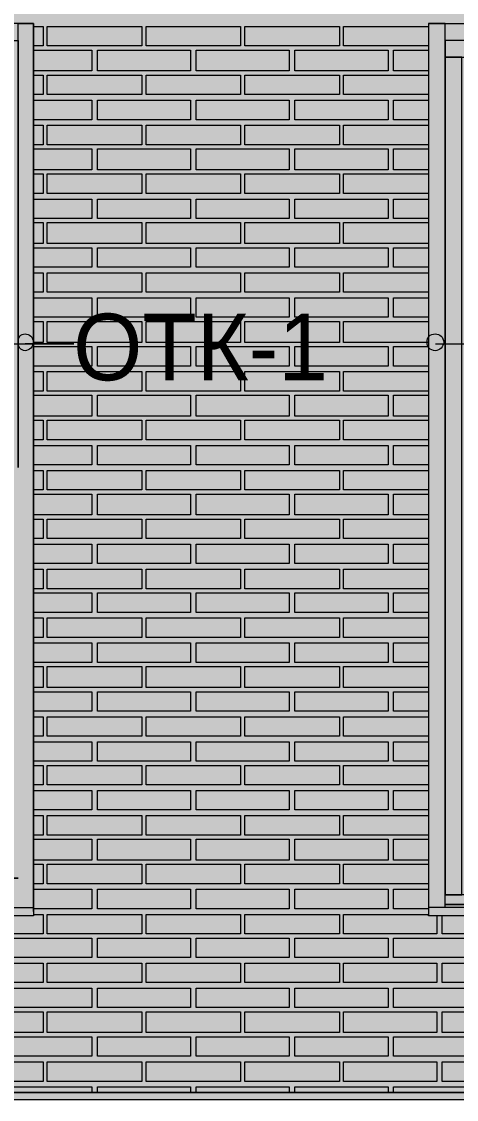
# Model space of a CAD drawing. Header units: millimetres. Extents: x -28928 to 100580, y -22867 to 36490.
# Drawn here: x 48743 to 50066, y 16322 to 19599 of the extents above; entities that cross this region are included whole.
import ezdxf

# ---------------------------------------------------------------- set-up
doc = ezdxf.new("R2010")
doc.units = ezdxf.units.MM
doc.layers.add('PDF _Геометрия', color=7, linetype='Continuous', true_color=0x8f8e8d)
doc.layers.add('PDF _Сплошная заливка', color=7, linetype='Continuous', true_color=0xffffff)
doc.layers.add('PDF _Текст', color=7, linetype='Continuous')

msp = doc.modelspace()

# ---------------------------------------------------------------- hatches: boundary and pattern name
at = {"layer": 'PDF _Сплошная заливка', "true_color": 0xdcd6cf, "transparency": 33554559}
msp.add_hatch(color=254, dxfattribs=at).paths.add_polyline_path([(19133.74774611586, 30089.12061882288), (19133.74774611586, 16343.3513880535), (52641.44005380855, 16343.3513880535), (52641.44005380855, 30089.12061882288)])

# ---------------------------------------------------------------- linework, layer by layer
at = {"layer": 'PDF _Геометрия', "color": 7, "lineweight": 9}
for points in [[(19133.74774611586, 16343.3513880535), (52641.44005380855, 16343.3513880535), (52641.44005380855, 30089.12061882288), (52641.44005380855, 16343.3513880535), (52662.5938999624, 16343.3513880535), (52662.5938999624, 30089.12061882288), (52662.5938999624, 16343.3513880535), (62173.36313073173, 16343.3513880535), (62173.36313073173, 19592.5821572843), (64271.8246691933, 19592.5821572843), (64271.8246691933, 16343.3513880535), (64868.36313073177, 16343.3513880535), (64868.36313073177, 19592.5821572843), (66268.74774611638, 19592.5821572843), (66268.74774611638, 16343.3513880535), (82239.90159227041, 16343.3513880535)], [(44057.20928457769, 16994.88984959197), (44941.44005380847, 16994.88984959197), (45901.82466919308, 16994.88984959197), (46862.20928457772, 16994.88984959197), (47822.59389996236, 16994.88984959197), (48706.82466919313, 16994.88984959197), (48732.20928457774, 16994.88984959197), (48681.4400538085, 16994.88984959197), (48681.4400538085, 18242.96677266891), (48681.4400538085, 19541.81292651507), (48732.20928457774, 19541.81292651507), (48732.20928457774, 18242.96677266891), (48732.20928457774, 19516.42831113045), (48732.20928457774, 19592.5821572843), (48778.74774611621, 19592.5821572843), (48778.74774611621, 19516.42831113045), (48778.74774611621, 18242.96677266891), (48778.74774611621, 16969.50523420736), (48778.74774611621, 16893.35138805351), (48778.74774611621, 19592.5821572843), (43985.2862076546, 19592.5821572843)], [(48478.36313073158, 19571.42831113046), (48478.36313073158, 18619.50523420737), (48901.44005380852, 18619.50523420737), (48753.3631307316, 18619.50523420737)], [(49980.28620765469, 19592.5821572843), (51778.36313073162, 19592.5821572843), (51778.36313073162, 16893.35138805351), (51778.36313073162, 16969.50523420736), (51778.36313073162, 18242.96677266891), (51778.36313073162, 19516.42831113045), (51778.36313073162, 19592.5821572843), (51727.59389996239, 19592.5821572843), (51727.59389996239, 19516.42831113045)], [(50031.05543842392, 16906.04369574582), (50031.05543842392, 16969.50523420736), (50031.05543842392, 18242.96677266891), (50031.05543842392, 16944.12061882274), (50081.82466919316, 16944.12061882274), (50081.82466919316, 18242.96677266891), (50081.82466919316, 19491.04369574584), (50031.05543842392, 19491.04369574584), (50031.05543842392, 18242.96677266891), (50031.05543842392, 19516.42831113045), (50031.05543842392, 19592.5821572843), (49980.28620765469, 19592.5821572843), (49980.28620765469, 19516.42831113045), (49980.28620765469, 18242.96677266891), (49980.28620765469, 16969.50523420736), (49980.28620765469, 16893.35138805351)], [(44031.82466919307, 18619.50523420737), (48901.44005380852, 18619.50523420737)], [(50001.44005380852, 18619.50523420737), (51892.59389996239, 18619.50523420737)], [(51778.36313073162, 16944.12061882274), (51778.36313073162, 16914.50523420735), (51778.36313073162, 16906.04369574582), (49980.28620765469, 16906.04369574582), (49980.28620765469, 16880.6590803612), (49980.28620765469, 16884.88984959197)], [(51727.59389996239, 16944.12061882274), (50031.05543842392, 16944.12061882274)], [(51727.59389996239, 16914.50523420735), (50031.05543842392, 16914.50523420735), (51727.59389996239, 16914.50523420735)], [(51727.59389996239, 16914.50523420735), (50031.05543842392, 16914.50523420735)], [(48778.74774611621, 16906.04369574582), (48778.74774611621, 16906.04369574582)], [(48778.74774611621, 16884.88984959197), (48778.74774611621, 16880.6590803612)], [(49980.28620765469, 16906.04369574582), (49980.28620765469, 16906.04369574582)], [(51778.36313073162, 16906.04369574582), (51778.36313073162, 16880.6590803612), (49980.28620765469, 16880.6590803612)]]:
    msp.add_lwpolyline(points, dxfattribs=at)
at = {"layer": 'PDF _Геометрия', "lineweight": 9}
for points in [[(48778.74774611621, 19584.12061882278), (48808.36313073158, 19584.12061882278), (48808.36313073158, 19524.889849592), (48778.74774611621, 19524.889849592)], [(49980.28620765469, 19524.889849592), (49722.20928457775, 19524.889849592), (49722.20928457775, 19584.12061882278), (49980.28620765469, 19584.12061882278)], [(48778.74774611621, 19512.19754189969), (48816.82466919313, 19512.19754189969), (48956.44005380852, 19512.19754189969), (48956.44005380852, 19448.73600343815), (48816.82466919313, 19448.73600343815), (48778.74774611621, 19448.73600343815)], [(49980.28620765469, 19448.73600343815), (49874.51697688544, 19448.73600343815), (49874.51697688544, 19512.19754189969), (49980.28620765469, 19512.19754189969)], [(48778.74774611621, 19436.04369574584), (48808.36313073158, 19436.04369574584), (48808.36313073158, 19376.81292651507), (48778.74774611621, 19376.81292651507)], [(49980.28620765469, 19376.81292651507), (49722.20928457775, 19376.81292651507), (49722.20928457775, 19436.04369574584), (49980.28620765469, 19436.04369574584)], [(48778.74774611621, 19359.889849592), (48816.82466919313, 19359.889849592), (48956.44005380852, 19359.889849592), (48956.44005380852, 19300.65908036122), (48816.82466919313, 19300.65908036122), (48778.74774611621, 19300.65908036122)], [(49980.28620765469, 19300.65908036122), (49874.51697688544, 19300.65908036122), (49874.51697688544, 19359.889849592), (49980.28620765469, 19359.889849592)], [(48778.74774611621, 19283.73600343815), (48808.36313073158, 19283.73600343815), (48808.36313073158, 19224.50523420737), (48778.74774611621, 19224.50523420737)], [(49980.28620765469, 19224.50523420737), (49722.20928457775, 19224.50523420737), (49722.20928457775, 19283.73600343815), (49980.28620765469, 19283.73600343815)], [(48778.74774611621, 19211.81292651507), (48816.82466919313, 19211.81292651507), (48956.44005380852, 19211.81292651507), (48956.44005380852, 19148.35138805353), (48816.82466919313, 19148.35138805353), (48778.74774611621, 19148.35138805353)], [(49980.28620765469, 19148.35138805353), (49874.51697688544, 19148.35138805353), (49874.51697688544, 19211.81292651507), (49980.28620765469, 19211.81292651507)], [(48778.74774611621, 19135.65908036122), (48808.36313073158, 19135.65908036122), (48808.36313073158, 19076.42831113046), (48778.74774611621, 19076.42831113046)], [(49980.28620765469, 19076.42831113046), (49722.20928457775, 19076.42831113046), (49722.20928457775, 19135.65908036122), (49980.28620765469, 19135.65908036122)], [(48778.74774611621, 19059.50523420737), (48816.82466919313, 19059.50523420737), (48956.44005380852, 19059.50523420737), (48956.44005380852, 19000.27446497661), (48816.82466919313, 19000.27446497661), (48778.74774611621, 19000.27446497661)], [(49980.28620765469, 19000.27446497661), (49874.51697688544, 19000.27446497661), (49874.51697688544, 19059.50523420737), (49980.28620765469, 19059.50523420737)], [(48778.74774611621, 18987.58215728431), (48808.36313073158, 18987.58215728431), (48808.36313073158, 18924.12061882277), (48778.74774611621, 18924.12061882277)], [(49980.28620765469, 18924.12061882277), (49722.20928457775, 18924.12061882277), (49722.20928457775, 18987.58215728431), (49980.28620765469, 18987.58215728431)], [(48778.74774611621, 18911.42831113046), (48816.82466919313, 18911.42831113046), (48956.44005380852, 18911.42831113046), (48956.44005380852, 18852.19754189968), (48816.82466919313, 18852.19754189968), (48778.74774611621, 18852.19754189968)], [(49980.28620765469, 18852.19754189968), (49874.51697688544, 18852.19754189968), (49874.51697688544, 18911.42831113046), (49980.28620765469, 18911.42831113046)], [(48778.74774611621, 18835.27446497661), (48808.36313073158, 18835.27446497661), (48808.36313073158, 18776.04369574583), (48778.74774611621, 18776.04369574583)], [(49980.28620765469, 18776.04369574583), (49722.20928457775, 18776.04369574583), (49722.20928457775, 18835.27446497661), (49980.28620765469, 18835.27446497661)], [(48778.74774611621, 18759.12061882276), (48816.82466919313, 18759.12061882276), (48956.44005380852, 18759.12061882276), (48956.44005380852, 18699.88984959199), (48816.82466919313, 18699.88984959199), (48778.74774611621, 18699.88984959199)], [(49980.28620765469, 18699.88984959199), (49874.51697688544, 18699.88984959199), (49874.51697688544, 18759.12061882276), (49980.28620765469, 18759.12061882276)], [(48778.74774611621, 18687.19754189968), (48808.36313073158, 18687.19754189968), (48808.36313073158, 18623.73600343815), (48778.74774611621, 18623.73600343815)], [(49980.28620765469, 18623.73600343815), (49722.20928457775, 18623.73600343815), (49722.20928457775, 18687.19754189968), (49980.28620765469, 18687.19754189968)], [(48778.74774611621, 18611.04369574584), (48816.82466919313, 18611.04369574584), (48956.44005380852, 18611.04369574584), (48956.44005380852, 18551.81292651506), (48816.82466919313, 18551.81292651506), (48778.74774611621, 18551.81292651506)], [(49980.28620765469, 18551.81292651506), (49874.51697688544, 18551.81292651506), (49874.51697688544, 18611.04369574584), (49980.28620765469, 18611.04369574584)], [(48778.74774611621, 18534.88984959199), (48808.36313073158, 18534.88984959199), (48808.36313073158, 18475.65908036122), (48778.74774611621, 18475.65908036122)], [(49980.28620765469, 18475.65908036122), (49722.20928457775, 18475.65908036122), (49722.20928457775, 18534.88984959199), (49980.28620765469, 18534.88984959199)], [(48778.74774611621, 18462.9667726689), (48816.82466919313, 18462.9667726689), (48956.44005380852, 18462.9667726689), (48956.44005380852, 18399.50523420736), (48816.82466919313, 18399.50523420736), (48778.74774611621, 18399.50523420736)], [(49980.28620765469, 18399.50523420736), (49874.51697688544, 18399.50523420736), (49874.51697688544, 18462.9667726689), (49980.28620765469, 18462.9667726689)], [(48778.74774611621, 18386.81292651506), (48808.36313073158, 18386.81292651506), (48808.36313073158, 18327.58215728429), (48778.74774611621, 18327.58215728429)], [(49980.28620765469, 18327.58215728429), (49722.20928457775, 18327.58215728429), (49722.20928457775, 18386.81292651506), (49980.28620765469, 18386.81292651506)], [(48778.74774611621, 18310.65908036122), (48816.82466919313, 18310.65908036122), (48956.44005380852, 18310.65908036122), (48956.44005380852, 18251.42831113044), (48816.82466919313, 18251.42831113044), (48778.74774611621, 18251.42831113044)], [(49980.28620765469, 18251.42831113044), (49874.51697688544, 18251.42831113044), (49874.51697688544, 18310.65908036122), (49980.28620765469, 18310.65908036122)], [(48778.74774611621, 18234.50523420736), (48808.36313073158, 18234.50523420736), (48808.36313073158, 18175.2744649766), (48778.74774611621, 18175.2744649766)], [(49980.28620765469, 18175.2744649766), (49722.20928457775, 18175.2744649766), (49722.20928457775, 18234.50523420736), (49980.28620765469, 18234.50523420736)], [(48778.74774611621, 18162.58215728429), (48816.82466919313, 18162.58215728429), (48956.44005380852, 18162.58215728429), (48956.44005380852, 18099.12061882276), (48816.82466919313, 18099.12061882276), (48778.74774611621, 18099.12061882276)], [(49980.28620765469, 18099.12061882276), (49874.51697688544, 18099.12061882276), (49874.51697688544, 18162.58215728429), (49980.28620765469, 18162.58215728429)], [(48778.74774611621, 18086.42831113044), (48808.36313073158, 18086.42831113044), (48808.36313073158, 18027.19754189968), (48778.74774611621, 18027.19754189968)], [(49980.28620765469, 18027.19754189968), (49722.20928457775, 18027.19754189968), (49722.20928457775, 18086.42831113044), (49980.28620765469, 18086.42831113044)], [(48778.74774611621, 18010.2744649766), (48816.82466919313, 18010.2744649766), (48956.44005380852, 18010.2744649766), (48956.44005380852, 17951.04369574583), (48816.82466919313, 17951.04369574583), (48778.74774611621, 17951.04369574583)], [(49980.28620765469, 17951.04369574583), (49874.51697688544, 17951.04369574583), (49874.51697688544, 18010.2744649766), (49980.28620765469, 18010.2744649766)], [(48778.74774611621, 17934.12061882275), (48808.36313073158, 17934.12061882275), (48808.36313073158, 17874.88984959198), (48778.74774611621, 17874.88984959198)], [(49980.28620765469, 17874.88984959198), (49722.20928457775, 17874.88984959198), (49722.20928457775, 17934.12061882275), (49980.28620765469, 17934.12061882275)], [(48778.74774611621, 17862.19754189968), (48816.82466919313, 17862.19754189968), (48956.44005380852, 17862.19754189968), (48956.44005380852, 17802.9667726689), (48816.82466919313, 17802.9667726689), (48778.74774611621, 17802.9667726689)], [(49980.28620765469, 17802.9667726689), (49874.51697688544, 17802.9667726689), (49874.51697688544, 17862.19754189968), (49980.28620765469, 17862.19754189968)], [(48778.74774611621, 17786.04369574583), (48808.36313073158, 17786.04369574583), (48808.36313073158, 17726.81292651505), (48778.74774611621, 17726.81292651505)], [(49980.28620765469, 17726.81292651505), (49722.20928457775, 17726.81292651505), (49722.20928457775, 17786.04369574583), (49980.28620765469, 17786.04369574583)], [(48778.74774611621, 17709.88984959198), (48816.82466919313, 17709.88984959198), (48956.44005380852, 17709.88984959198), (48956.44005380852, 17650.65908036121), (48816.82466919313, 17650.65908036121), (48778.74774611621, 17650.65908036121)], [(49980.28620765469, 17650.65908036121), (49874.51697688544, 17650.65908036121), (49874.51697688544, 17709.88984959198), (49980.28620765469, 17709.88984959198)], [(48778.74774611621, 17637.9667726689), (48808.36313073158, 17637.9667726689), (48808.36313073158, 17574.50523420736), (48778.74774611621, 17574.50523420736)], [(49980.28620765469, 17574.50523420736), (49722.20928457775, 17574.50523420736), (49722.20928457775, 17637.9667726689), (49980.28620765469, 17637.9667726689)], [(48778.74774611621, 17561.81292651505), (48816.82466919313, 17561.81292651505), (48956.44005380852, 17561.81292651505), (48956.44005380852, 17502.58215728429), (48816.82466919313, 17502.58215728429), (48778.74774611621, 17502.58215728429)], [(49980.28620765469, 17502.58215728429), (49874.51697688544, 17502.58215728429), (49874.51697688544, 17561.81292651505), (49980.28620765469, 17561.81292651505)], [(48778.74774611621, 17485.6590803612), (48808.36313073158, 17485.6590803612), (48808.36313073158, 17426.42831113044), (48778.74774611621, 17426.42831113044)], [(49980.28620765469, 17426.42831113044), (49722.20928457775, 17426.42831113044), (49722.20928457775, 17485.6590803612), (49980.28620765469, 17485.6590803612)], [(48778.74774611621, 17409.50523420736), (48816.82466919313, 17409.50523420736), (48956.44005380852, 17409.50523420736), (48956.44005380852, 17350.27446497659), (48816.82466919313, 17350.27446497659), (48778.74774611621, 17350.27446497659)], [(49980.28620765469, 17350.27446497659), (49874.51697688544, 17350.27446497659), (49874.51697688544, 17409.50523420736), (49980.28620765469, 17409.50523420736)], [(48778.74774611621, 17337.58215728428), (48808.36313073158, 17337.58215728428), (48808.36313073158, 17278.35138805351), (48778.74774611621, 17278.35138805351)], [(49980.28620765469, 17278.35138805351), (49722.20928457775, 17278.35138805351), (49722.20928457775, 17337.58215728428), (49980.28620765469, 17337.58215728428)], [(48778.74774611621, 17261.42831113044), (48816.82466919313, 17261.42831113044), (48956.44005380852, 17261.42831113044), (48956.44005380852, 17202.19754189967), (48816.82466919313, 17202.19754189967), (48778.74774611621, 17202.19754189967)], [(49980.28620765469, 17202.19754189967), (49874.51697688544, 17202.19754189967), (49874.51697688544, 17261.42831113044), (49980.28620765469, 17261.42831113044)], [(48778.74774611621, 17185.27446497658), (48808.36313073158, 17185.27446497658), (48808.36313073158, 17126.04369574582), (48778.74774611621, 17126.04369574582)], [(49980.28620765469, 17126.04369574582), (49722.20928457775, 17126.04369574582), (49722.20928457775, 17185.27446497658), (49980.28620765469, 17185.27446497658)], [(48778.74774611621, 17113.35138805351), (48816.82466919313, 17113.35138805351), (48956.44005380852, 17113.35138805351), (48956.44005380852, 17049.88984959197), (48816.82466919313, 17049.88984959197), (48778.74774611621, 17049.88984959197)], [(49980.28620765469, 17049.88984959197), (49874.51697688544, 17049.88984959197), (49874.51697688544, 17113.35138805351), (49980.28620765469, 17113.35138805351)], [(48778.74774611621, 17037.19754189967), (48808.36313073158, 17037.19754189967), (48808.36313073158, 16977.96677266889), (48778.74774611621, 16977.96677266889)], [(49980.28620765469, 16977.96677266889), (49722.20928457775, 16977.96677266889), (49722.20928457775, 17037.19754189967), (49980.28620765469, 17037.19754189967)], [(48778.74774611621, 16961.04369574582), (48816.82466919313, 16961.04369574582), (48956.44005380852, 16961.04369574582), (48956.44005380852, 16901.81292651505), (48816.82466919313, 16901.81292651505), (48778.74774611621, 16901.81292651505)], [(49980.28620765469, 16901.81292651505), (49874.51697688544, 16901.81292651505), (49874.51697688544, 16961.04369574582), (49980.28620765469, 16961.04369574582)], [(48778.74774611621, 16884.88984959197), (48808.36313073158, 16884.88984959197), (48808.36313073158, 16825.65908036119), (48524.90159227005, 16825.65908036119), (48524.90159227005, 16880.6590803612)], [(50005.6708230393, 16880.6590803612), (50005.6708230393, 16825.65908036119), (49722.20928457775, 16825.65908036119), (49722.20928457775, 16884.88984959197), (49980.28620765469, 16884.88984959197)], [(50306.05543842391, 16880.6590803612), (50306.05543842391, 16825.65908036119), (50022.59389996238, 16825.65908036119), (50022.59389996238, 16880.6590803612)], [(48672.97851534699, 16343.3513880535), (48672.97851534699, 16360.27446497658), (48816.82466919313, 16360.27446497658), (48956.44005380852, 16360.27446497658), (48956.44005380852, 16343.3513880535)], [(48973.36313073158, 16343.3513880535), (48973.36313073158, 16360.27446497658), (49117.20928457775, 16360.27446497658), (49256.82466919314, 16360.27446497658), (49256.82466919314, 16343.3513880535)], [(49273.74774611621, 16343.3513880535), (49273.74774611621, 16360.27446497658), (49413.3631307316, 16360.27446497658), (49557.20928457775, 16360.27446497658), (49557.20928457775, 16343.3513880535)], [(49574.13236150083, 16343.3513880535), (49574.13236150083, 16360.27446497658), (49713.74774611622, 16360.27446497658), (49857.59389996238, 16360.27446497658), (49857.59389996238, 16343.3513880535)], [(49874.51697688544, 16343.3513880535), (49874.51697688544, 16360.27446497658), (50014.13236150083, 16360.27446497658), (50157.978515347, 16360.27446497658), (50157.978515347, 16343.3513880535)]]:
    msp.add_lwpolyline(points, dxfattribs=at)
for points in [[(49108.74774611621, 19584.12061882278), (49108.74774611621, 19524.889849592), (48821.05543842389, 19524.889849592), (48821.05543842389, 19584.12061882278)], [(49409.13236150083, 19584.12061882278), (49409.13236150083, 19524.889849592), (49121.44005380852, 19524.889849592), (49121.44005380852, 19584.12061882278)], [(49709.51697688544, 19584.12061882278), (49709.51697688544, 19524.889849592), (49421.82466919314, 19524.889849592), (49421.82466919314, 19584.12061882278)], [(49256.82466919314, 19448.73600343815), (49117.20928457775, 19448.73600343815), (48973.36313073158, 19448.73600343815), (48973.36313073158, 19512.19754189969), (49117.20928457775, 19512.19754189969), (49256.82466919314, 19512.19754189969)], [(49557.20928457775, 19448.73600343815), (49413.3631307316, 19448.73600343815), (49273.74774611621, 19448.73600343815), (49273.74774611621, 19512.19754189969), (49413.3631307316, 19512.19754189969), (49557.20928457775, 19512.19754189969)], [(49857.59389996238, 19448.73600343815), (49713.74774611622, 19448.73600343815), (49574.13236150083, 19448.73600343815), (49574.13236150083, 19512.19754189969), (49713.74774611622, 19512.19754189969), (49857.59389996238, 19512.19754189969)], [(49108.74774611621, 19436.04369574584), (49108.74774611621, 19376.81292651507), (48821.05543842389, 19376.81292651507), (48821.05543842389, 19436.04369574584)], [(49409.13236150083, 19436.04369574584), (49409.13236150083, 19376.81292651507), (49121.44005380852, 19376.81292651507), (49121.44005380852, 19436.04369574584)], [(49709.51697688544, 19436.04369574584), (49709.51697688544, 19376.81292651507), (49421.82466919314, 19376.81292651507), (49421.82466919314, 19436.04369574584)], [(49256.82466919314, 19300.65908036122), (49117.20928457775, 19300.65908036122), (48973.36313073158, 19300.65908036122), (48973.36313073158, 19359.889849592), (49117.20928457775, 19359.889849592), (49256.82466919314, 19359.889849592)], [(49557.20928457775, 19300.65908036122), (49413.3631307316, 19300.65908036122), (49273.74774611621, 19300.65908036122), (49273.74774611621, 19359.889849592), (49413.3631307316, 19359.889849592), (49557.20928457775, 19359.889849592)], [(49857.59389996238, 19300.65908036122), (49713.74774611622, 19300.65908036122), (49574.13236150083, 19300.65908036122), (49574.13236150083, 19359.889849592), (49713.74774611622, 19359.889849592), (49857.59389996238, 19359.889849592)], [(49108.74774611621, 19283.73600343815), (49108.74774611621, 19224.50523420737), (48821.05543842389, 19224.50523420737), (48821.05543842389, 19283.73600343815)], [(49409.13236150083, 19283.73600343815), (49409.13236150083, 19224.50523420737), (49121.44005380852, 19224.50523420737), (49121.44005380852, 19283.73600343815)], [(49709.51697688544, 19283.73600343815), (49709.51697688544, 19224.50523420737), (49421.82466919314, 19224.50523420737), (49421.82466919314, 19283.73600343815)], [(49256.82466919314, 19148.35138805353), (49117.20928457775, 19148.35138805353), (48973.36313073158, 19148.35138805353), (48973.36313073158, 19211.81292651507), (49117.20928457775, 19211.81292651507), (49256.82466919314, 19211.81292651507)], [(49557.20928457775, 19148.35138805353), (49413.3631307316, 19148.35138805353), (49273.74774611621, 19148.35138805353), (49273.74774611621, 19211.81292651507), (49413.3631307316, 19211.81292651507), (49557.20928457775, 19211.81292651507)], [(49857.59389996238, 19148.35138805353), (49713.74774611622, 19148.35138805353), (49574.13236150083, 19148.35138805353), (49574.13236150083, 19211.81292651507), (49713.74774611622, 19211.81292651507), (49857.59389996238, 19211.81292651507)], [(49108.74774611621, 19135.65908036122), (49108.74774611621, 19076.42831113046), (48821.05543842389, 19076.42831113046), (48821.05543842389, 19135.65908036122)], [(49409.13236150083, 19135.65908036122), (49409.13236150083, 19076.42831113046), (49121.44005380852, 19076.42831113046), (49121.44005380852, 19135.65908036122)], [(49709.51697688544, 19135.65908036122), (49709.51697688544, 19076.42831113046), (49421.82466919314, 19076.42831113046), (49421.82466919314, 19135.65908036122)], [(49256.82466919314, 19000.27446497661), (49117.20928457775, 19000.27446497661), (48973.36313073158, 19000.27446497661), (48973.36313073158, 19059.50523420737), (49117.20928457775, 19059.50523420737), (49256.82466919314, 19059.50523420737)], [(49557.20928457775, 19000.27446497661), (49413.3631307316, 19000.27446497661), (49273.74774611621, 19000.27446497661), (49273.74774611621, 19059.50523420737), (49413.3631307316, 19059.50523420737), (49557.20928457775, 19059.50523420737)], [(49857.59389996238, 19000.27446497661), (49713.74774611622, 19000.27446497661), (49574.13236150083, 19000.27446497661), (49574.13236150083, 19059.50523420737), (49713.74774611622, 19059.50523420737), (49857.59389996238, 19059.50523420737)], [(49108.74774611621, 18987.58215728431), (49108.74774611621, 18924.12061882277), (48821.05543842389, 18924.12061882277), (48821.05543842389, 18987.58215728431)], [(49409.13236150083, 18987.58215728431), (49409.13236150083, 18924.12061882277), (49121.44005380852, 18924.12061882277), (49121.44005380852, 18987.58215728431)], [(49709.51697688544, 18987.58215728431), (49709.51697688544, 18924.12061882277), (49421.82466919314, 18924.12061882277), (49421.82466919314, 18987.58215728431)], [(49256.82466919314, 18852.19754189968), (49117.20928457775, 18852.19754189968), (48973.36313073158, 18852.19754189968), (48973.36313073158, 18911.42831113046), (49117.20928457775, 18911.42831113046), (49256.82466919314, 18911.42831113046)], [(49557.20928457775, 18852.19754189968), (49413.3631307316, 18852.19754189968), (49273.74774611621, 18852.19754189968), (49273.74774611621, 18911.42831113046), (49413.3631307316, 18911.42831113046), (49557.20928457775, 18911.42831113046)], [(49857.59389996238, 18852.19754189968), (49713.74774611622, 18852.19754189968), (49574.13236150083, 18852.19754189968), (49574.13236150083, 18911.42831113046), (49713.74774611622, 18911.42831113046), (49857.59389996238, 18911.42831113046)], [(49108.74774611621, 18835.27446497661), (49108.74774611621, 18776.04369574583), (48821.05543842389, 18776.04369574583), (48821.05543842389, 18835.27446497661)], [(49409.13236150083, 18835.27446497661), (49409.13236150083, 18776.04369574583), (49121.44005380852, 18776.04369574583), (49121.44005380852, 18835.27446497661)], [(49709.51697688544, 18835.27446497661), (49709.51697688544, 18776.04369574583), (49421.82466919314, 18776.04369574583), (49421.82466919314, 18835.27446497661)], [(49256.82466919314, 18699.88984959199), (49117.20928457775, 18699.88984959199), (48973.36313073158, 18699.88984959199), (48973.36313073158, 18759.12061882276), (49117.20928457775, 18759.12061882276), (49256.82466919314, 18759.12061882276)], [(49557.20928457775, 18699.88984959199), (49413.3631307316, 18699.88984959199), (49273.74774611621, 18699.88984959199), (49273.74774611621, 18759.12061882276), (49413.3631307316, 18759.12061882276), (49557.20928457775, 18759.12061882276)], [(49857.59389996238, 18699.88984959199), (49713.74774611622, 18699.88984959199), (49574.13236150083, 18699.88984959199), (49574.13236150083, 18759.12061882276), (49713.74774611622, 18759.12061882276), (49857.59389996238, 18759.12061882276)], [(49108.74774611621, 18687.19754189968), (49108.74774611621, 18623.73600343815), (48821.05543842389, 18623.73600343815), (48821.05543842389, 18687.19754189968)], [(49409.13236150083, 18687.19754189968), (49409.13236150083, 18623.73600343815), (49121.44005380852, 18623.73600343815), (49121.44005380852, 18687.19754189968)], [(49709.51697688544, 18687.19754189968), (49709.51697688544, 18623.73600343815), (49421.82466919314, 18623.73600343815), (49421.82466919314, 18687.19754189968)], [(49256.82466919314, 18551.81292651506), (49117.20928457775, 18551.81292651506), (48973.36313073158, 18551.81292651506), (48973.36313073158, 18611.04369574584), (49117.20928457775, 18611.04369574584), (49256.82466919314, 18611.04369574584)], [(49557.20928457775, 18551.81292651506), (49413.3631307316, 18551.81292651506), (49273.74774611621, 18551.81292651506), (49273.74774611621, 18611.04369574584), (49413.3631307316, 18611.04369574584), (49557.20928457775, 18611.04369574584)], [(49857.59389996238, 18551.81292651506), (49713.74774611622, 18551.81292651506), (49574.13236150083, 18551.81292651506), (49574.13236150083, 18611.04369574584), (49713.74774611622, 18611.04369574584), (49857.59389996238, 18611.04369574584)], [(49108.74774611621, 18534.88984959199), (49108.74774611621, 18475.65908036122), (48821.05543842389, 18475.65908036122), (48821.05543842389, 18534.88984959199)], [(49409.13236150083, 18534.88984959199), (49409.13236150083, 18475.65908036122), (49121.44005380852, 18475.65908036122), (49121.44005380852, 18534.88984959199)], [(49709.51697688544, 18534.88984959199), (49709.51697688544, 18475.65908036122), (49421.82466919314, 18475.65908036122), (49421.82466919314, 18534.88984959199)], [(49256.82466919314, 18399.50523420736), (49117.20928457775, 18399.50523420736), (48973.36313073158, 18399.50523420736), (48973.36313073158, 18462.9667726689), (49117.20928457775, 18462.9667726689), (49256.82466919314, 18462.9667726689)], [(49557.20928457775, 18399.50523420736), (49413.3631307316, 18399.50523420736), (49273.74774611621, 18399.50523420736), (49273.74774611621, 18462.9667726689), (49413.3631307316, 18462.9667726689), (49557.20928457775, 18462.9667726689)], [(49857.59389996238, 18399.50523420736), (49713.74774611622, 18399.50523420736), (49574.13236150083, 18399.50523420736), (49574.13236150083, 18462.9667726689), (49713.74774611622, 18462.9667726689), (49857.59389996238, 18462.9667726689)], [(49108.74774611621, 18386.81292651506), (49108.74774611621, 18327.58215728429), (48821.05543842389, 18327.58215728429), (48821.05543842389, 18386.81292651506)], [(49409.13236150083, 18386.81292651506), (49409.13236150083, 18327.58215728429), (49121.44005380852, 18327.58215728429), (49121.44005380852, 18386.81292651506)], [(49709.51697688544, 18386.81292651506), (49709.51697688544, 18327.58215728429), (49421.82466919314, 18327.58215728429), (49421.82466919314, 18386.81292651506)], [(49256.82466919314, 18251.42831113044), (49117.20928457775, 18251.42831113044), (48973.36313073158, 18251.42831113044), (48973.36313073158, 18310.65908036122), (49117.20928457775, 18310.65908036122), (49256.82466919314, 18310.65908036122)], [(49557.20928457775, 18251.42831113044), (49413.3631307316, 18251.42831113044), (49273.74774611621, 18251.42831113044), (49273.74774611621, 18310.65908036122), (49413.3631307316, 18310.65908036122), (49557.20928457775, 18310.65908036122)], [(49857.59389996238, 18251.42831113044), (49713.74774611622, 18251.42831113044), (49574.13236150083, 18251.42831113044), (49574.13236150083, 18310.65908036122), (49713.74774611622, 18310.65908036122), (49857.59389996238, 18310.65908036122)], [(49108.74774611621, 18234.50523420736), (49108.74774611621, 18175.2744649766), (48821.05543842389, 18175.2744649766), (48821.05543842389, 18234.50523420736)], [(49409.13236150083, 18234.50523420736), (49409.13236150083, 18175.2744649766), (49121.44005380852, 18175.2744649766), (49121.44005380852, 18234.50523420736)], [(49709.51697688544, 18234.50523420736), (49709.51697688544, 18175.2744649766), (49421.82466919314, 18175.2744649766), (49421.82466919314, 18234.50523420736)], [(49256.82466919314, 18099.12061882276), (49117.20928457775, 18099.12061882276), (48973.36313073158, 18099.12061882276), (48973.36313073158, 18162.58215728429), (49117.20928457775, 18162.58215728429), (49256.82466919314, 18162.58215728429)], [(49557.20928457775, 18099.12061882276), (49413.3631307316, 18099.12061882276), (49273.74774611621, 18099.12061882276), (49273.74774611621, 18162.58215728429), (49413.3631307316, 18162.58215728429), (49557.20928457775, 18162.58215728429)], [(49857.59389996238, 18099.12061882276), (49713.74774611622, 18099.12061882276), (49574.13236150083, 18099.12061882276), (49574.13236150083, 18162.58215728429), (49713.74774611622, 18162.58215728429), (49857.59389996238, 18162.58215728429)], [(49108.74774611621, 18086.42831113044), (49108.74774611621, 18027.19754189968), (48821.05543842389, 18027.19754189968), (48821.05543842389, 18086.42831113044)], [(49409.13236150083, 18086.42831113044), (49409.13236150083, 18027.19754189968), (49121.44005380852, 18027.19754189968), (49121.44005380852, 18086.42831113044)], [(49709.51697688544, 18086.42831113044), (49709.51697688544, 18027.19754189968), (49421.82466919314, 18027.19754189968), (49421.82466919314, 18086.42831113044)], [(49256.82466919314, 17951.04369574583), (49117.20928457775, 17951.04369574583), (48973.36313073158, 17951.04369574583), (48973.36313073158, 18010.2744649766), (49117.20928457775, 18010.2744649766), (49256.82466919314, 18010.2744649766)], [(49557.20928457775, 17951.04369574583), (49413.3631307316, 17951.04369574583), (49273.74774611621, 17951.04369574583), (49273.74774611621, 18010.2744649766), (49413.3631307316, 18010.2744649766), (49557.20928457775, 18010.2744649766)], [(49857.59389996238, 17951.04369574583), (49713.74774611622, 17951.04369574583), (49574.13236150083, 17951.04369574583), (49574.13236150083, 18010.2744649766), (49713.74774611622, 18010.2744649766), (49857.59389996238, 18010.2744649766)], [(49108.74774611621, 17934.12061882275), (49108.74774611621, 17874.88984959198), (48821.05543842389, 17874.88984959198), (48821.05543842389, 17934.12061882275)], [(49409.13236150083, 17934.12061882275), (49409.13236150083, 17874.88984959198), (49121.44005380852, 17874.88984959198), (49121.44005380852, 17934.12061882275)], [(49709.51697688544, 17934.12061882275), (49709.51697688544, 17874.88984959198), (49421.82466919314, 17874.88984959198), (49421.82466919314, 17934.12061882275)], [(49256.82466919314, 17802.9667726689), (49117.20928457775, 17802.9667726689), (48973.36313073158, 17802.9667726689), (48973.36313073158, 17862.19754189968), (49117.20928457775, 17862.19754189968), (49256.82466919314, 17862.19754189968)], [(49557.20928457775, 17802.9667726689), (49413.3631307316, 17802.9667726689), (49273.74774611621, 17802.9667726689), (49273.74774611621, 17862.19754189968), (49413.3631307316, 17862.19754189968), (49557.20928457775, 17862.19754189968)], [(49857.59389996238, 17802.9667726689), (49713.74774611622, 17802.9667726689), (49574.13236150083, 17802.9667726689), (49574.13236150083, 17862.19754189968), (49713.74774611622, 17862.19754189968), (49857.59389996238, 17862.19754189968)], [(49108.74774611621, 17786.04369574583), (49108.74774611621, 17726.81292651505), (48821.05543842389, 17726.81292651505), (48821.05543842389, 17786.04369574583)], [(49409.13236150083, 17786.04369574583), (49409.13236150083, 17726.81292651505), (49121.44005380852, 17726.81292651505), (49121.44005380852, 17786.04369574583)], [(49709.51697688544, 17786.04369574583), (49709.51697688544, 17726.81292651505), (49421.82466919314, 17726.81292651505), (49421.82466919314, 17786.04369574583)], [(49256.82466919314, 17650.65908036121), (49117.20928457775, 17650.65908036121), (48973.36313073158, 17650.65908036121), (48973.36313073158, 17709.88984959198), (49117.20928457775, 17709.88984959198), (49256.82466919314, 17709.88984959198)], [(49557.20928457775, 17650.65908036121), (49413.3631307316, 17650.65908036121), (49273.74774611621, 17650.65908036121), (49273.74774611621, 17709.88984959198), (49413.3631307316, 17709.88984959198), (49557.20928457775, 17709.88984959198)], [(49857.59389996238, 17650.65908036121), (49713.74774611622, 17650.65908036121), (49574.13236150083, 17650.65908036121), (49574.13236150083, 17709.88984959198), (49713.74774611622, 17709.88984959198), (49857.59389996238, 17709.88984959198)], [(49108.74774611621, 17637.9667726689), (49108.74774611621, 17574.50523420736), (48821.05543842389, 17574.50523420736), (48821.05543842389, 17637.9667726689)], [(49409.13236150083, 17637.9667726689), (49409.13236150083, 17574.50523420736), (49121.44005380852, 17574.50523420736), (49121.44005380852, 17637.9667726689)], [(49709.51697688544, 17637.9667726689), (49709.51697688544, 17574.50523420736), (49421.82466919314, 17574.50523420736), (49421.82466919314, 17637.9667726689)], [(49256.82466919314, 17502.58215728429), (49117.20928457775, 17502.58215728429), (48973.36313073158, 17502.58215728429), (48973.36313073158, 17561.81292651505), (49117.20928457775, 17561.81292651505), (49256.82466919314, 17561.81292651505)], [(49557.20928457775, 17502.58215728429), (49413.3631307316, 17502.58215728429), (49273.74774611621, 17502.58215728429), (49273.74774611621, 17561.81292651505), (49413.3631307316, 17561.81292651505), (49557.20928457775, 17561.81292651505)], [(49857.59389996238, 17502.58215728429), (49713.74774611622, 17502.58215728429), (49574.13236150083, 17502.58215728429), (49574.13236150083, 17561.81292651505), (49713.74774611622, 17561.81292651505), (49857.59389996238, 17561.81292651505)], [(49108.74774611621, 17485.6590803612), (49108.74774611621, 17426.42831113044), (48821.05543842389, 17426.42831113044), (48821.05543842389, 17485.6590803612)], [(49409.13236150083, 17485.6590803612), (49409.13236150083, 17426.42831113044), (49121.44005380852, 17426.42831113044), (49121.44005380852, 17485.6590803612)], [(49709.51697688544, 17485.6590803612), (49709.51697688544, 17426.42831113044), (49421.82466919314, 17426.42831113044), (49421.82466919314, 17485.6590803612)], [(49256.82466919314, 17350.27446497659), (49117.20928457775, 17350.27446497659), (48973.36313073158, 17350.27446497659), (48973.36313073158, 17409.50523420736), (49117.20928457775, 17409.50523420736), (49256.82466919314, 17409.50523420736)], [(49557.20928457775, 17350.27446497659), (49413.3631307316, 17350.27446497659), (49273.74774611621, 17350.27446497659), (49273.74774611621, 17409.50523420736), (49413.3631307316, 17409.50523420736), (49557.20928457775, 17409.50523420736)], [(49857.59389996238, 17350.27446497659), (49713.74774611622, 17350.27446497659), (49574.13236150083, 17350.27446497659), (49574.13236150083, 17409.50523420736), (49713.74774611622, 17409.50523420736), (49857.59389996238, 17409.50523420736)], [(49108.74774611621, 17337.58215728428), (49108.74774611621, 17278.35138805351), (48821.05543842389, 17278.35138805351), (48821.05543842389, 17337.58215728428)], [(49409.13236150083, 17337.58215728428), (49409.13236150083, 17278.35138805351), (49121.44005380852, 17278.35138805351), (49121.44005380852, 17337.58215728428)], [(49709.51697688544, 17337.58215728428), (49709.51697688544, 17278.35138805351), (49421.82466919314, 17278.35138805351), (49421.82466919314, 17337.58215728428)], [(49256.82466919314, 17202.19754189967), (49117.20928457775, 17202.19754189967), (48973.36313073158, 17202.19754189967), (48973.36313073158, 17261.42831113044), (49117.20928457775, 17261.42831113044), (49256.82466919314, 17261.42831113044)], [(49557.20928457775, 17202.19754189967), (49413.3631307316, 17202.19754189967), (49273.74774611621, 17202.19754189967), (49273.74774611621, 17261.42831113044), (49413.3631307316, 17261.42831113044), (49557.20928457775, 17261.42831113044)], [(49857.59389996238, 17202.19754189967), (49713.74774611622, 17202.19754189967), (49574.13236150083, 17202.19754189967), (49574.13236150083, 17261.42831113044), (49713.74774611622, 17261.42831113044), (49857.59389996238, 17261.42831113044)], [(49108.74774611621, 17185.27446497658), (49108.74774611621, 17126.04369574582), (48821.05543842389, 17126.04369574582), (48821.05543842389, 17185.27446497658)], [(49409.13236150083, 17185.27446497658), (49409.13236150083, 17126.04369574582), (49121.44005380852, 17126.04369574582), (49121.44005380852, 17185.27446497658)], [(49709.51697688544, 17185.27446497658), (49709.51697688544, 17126.04369574582), (49421.82466919314, 17126.04369574582), (49421.82466919314, 17185.27446497658)], [(49256.82466919314, 17049.88984959197), (49117.20928457775, 17049.88984959197), (48973.36313073158, 17049.88984959197), (48973.36313073158, 17113.35138805351), (49117.20928457775, 17113.35138805351), (49256.82466919314, 17113.35138805351)], [(49557.20928457775, 17049.88984959197), (49413.3631307316, 17049.88984959197), (49273.74774611621, 17049.88984959197), (49273.74774611621, 17113.35138805351), (49413.3631307316, 17113.35138805351), (49557.20928457775, 17113.35138805351)], [(49857.59389996238, 17049.88984959197), (49713.74774611622, 17049.88984959197), (49574.13236150083, 17049.88984959197), (49574.13236150083, 17113.35138805351), (49713.74774611622, 17113.35138805351), (49857.59389996238, 17113.35138805351)], [(49108.74774611621, 17037.19754189967), (49108.74774611621, 16977.96677266889), (48821.05543842389, 16977.96677266889), (48821.05543842389, 17037.19754189967)], [(49409.13236150083, 17037.19754189967), (49409.13236150083, 16977.96677266889), (49121.44005380852, 16977.96677266889), (49121.44005380852, 17037.19754189967)], [(49709.51697688544, 17037.19754189967), (49709.51697688544, 16977.96677266889), (49421.82466919314, 16977.96677266889), (49421.82466919314, 17037.19754189967)], [(49256.82466919314, 16901.81292651505), (49117.20928457775, 16901.81292651505), (48973.36313073158, 16901.81292651505), (48973.36313073158, 16961.04369574582), (49117.20928457775, 16961.04369574582), (49256.82466919314, 16961.04369574582)], [(49557.20928457775, 16901.81292651505), (49413.3631307316, 16901.81292651505), (49273.74774611621, 16901.81292651505), (49273.74774611621, 16961.04369574582), (49413.3631307316, 16961.04369574582), (49557.20928457775, 16961.04369574582)], [(49857.59389996238, 16901.81292651505), (49713.74774611622, 16901.81292651505), (49574.13236150083, 16901.81292651505), (49574.13236150083, 16961.04369574582), (49713.74774611622, 16961.04369574582), (49857.59389996238, 16961.04369574582)], [(49108.74774611621, 16884.88984959197), (49108.74774611621, 16825.65908036119), (48821.05543842389, 16825.65908036119), (48821.05543842389, 16884.88984959197)], [(49409.13236150083, 16884.88984959197), (49409.13236150083, 16825.65908036119), (49121.44005380852, 16825.65908036119), (49121.44005380852, 16884.88984959197)], [(49709.51697688544, 16884.88984959197), (49709.51697688544, 16825.65908036119), (49421.82466919314, 16825.65908036119), (49421.82466919314, 16884.88984959197)], [(48956.44005380852, 16753.73600343812), (48816.82466919313, 16753.73600343812), (48672.97851534699, 16753.73600343812), (48672.97851534699, 16812.96677266889), (48816.82466919313, 16812.96677266889), (48956.44005380852, 16812.96677266889)], [(49256.82466919314, 16753.73600343812), (49117.20928457775, 16753.73600343812), (48973.36313073158, 16753.73600343812), (48973.36313073158, 16812.96677266889), (49117.20928457775, 16812.96677266889), (49256.82466919314, 16812.96677266889)], [(49557.20928457775, 16753.73600343812), (49413.3631307316, 16753.73600343812), (49273.74774611621, 16753.73600343812), (49273.74774611621, 16812.96677266889), (49413.3631307316, 16812.96677266889), (49557.20928457775, 16812.96677266889)], [(49857.59389996238, 16753.73600343812), (49713.74774611622, 16753.73600343812), (49574.13236150083, 16753.73600343812), (49574.13236150083, 16812.96677266889), (49713.74774611622, 16812.96677266889), (49857.59389996238, 16812.96677266889)], [(50157.978515347, 16753.73600343812), (50014.13236150083, 16753.73600343812), (49874.51697688544, 16753.73600343812), (49874.51697688544, 16812.96677266889), (50014.13236150083, 16812.96677266889), (50157.978515347, 16812.96677266889)], [(48808.36313073158, 16736.81292651504), (48808.36313073158, 16677.58215728427), (48524.90159227005, 16677.58215728427), (48524.90159227005, 16736.81292651504)], [(49108.74774611621, 16736.81292651504), (49108.74774611621, 16677.58215728427), (48821.05543842389, 16677.58215728427), (48821.05543842389, 16736.81292651504)], [(49409.13236150083, 16736.81292651504), (49409.13236150083, 16677.58215728427), (49121.44005380852, 16677.58215728427), (49121.44005380852, 16736.81292651504)], [(49709.51697688544, 16736.81292651504), (49709.51697688544, 16677.58215728427), (49421.82466919314, 16677.58215728427), (49421.82466919314, 16736.81292651504)], [(50005.6708230393, 16736.81292651504), (50005.6708230393, 16677.58215728427), (49722.20928457775, 16677.58215728427), (49722.20928457775, 16736.81292651504)], [(50306.05543842391, 16736.81292651504), (50306.05543842391, 16677.58215728427), (50022.59389996238, 16677.58215728427), (50022.59389996238, 16736.81292651504)], [(48956.44005380852, 16601.42831113043), (48816.82466919313, 16601.42831113043), (48672.97851534699, 16601.42831113043), (48672.97851534699, 16660.65908036119), (48816.82466919313, 16660.65908036119), (48956.44005380852, 16660.65908036119)], [(49256.82466919314, 16601.42831113043), (49117.20928457775, 16601.42831113043), (48973.36313073158, 16601.42831113043), (48973.36313073158, 16660.65908036119), (49117.20928457775, 16660.65908036119), (49256.82466919314, 16660.65908036119)], [(49557.20928457775, 16601.42831113043), (49413.3631307316, 16601.42831113043), (49273.74774611621, 16601.42831113043), (49273.74774611621, 16660.65908036119), (49413.3631307316, 16660.65908036119), (49557.20928457775, 16660.65908036119)], [(49857.59389996238, 16601.42831113043), (49713.74774611622, 16601.42831113043), (49574.13236150083, 16601.42831113043), (49574.13236150083, 16660.65908036119), (49713.74774611622, 16660.65908036119), (49857.59389996238, 16660.65908036119)], [(50157.978515347, 16601.42831113043), (50014.13236150083, 16601.42831113043), (49874.51697688544, 16601.42831113043), (49874.51697688544, 16660.65908036119), (50014.13236150083, 16660.65908036119), (50157.978515347, 16660.65908036119)], [(48808.36313073158, 16588.73600343812), (48808.36313073158, 16525.27446497658), (48524.90159227005, 16525.27446497658), (48524.90159227005, 16588.73600343812)], [(49108.74774611621, 16588.73600343812), (49108.74774611621, 16525.27446497658), (48821.05543842389, 16525.27446497658), (48821.05543842389, 16588.73600343812)], [(49409.13236150083, 16588.73600343812), (49409.13236150083, 16525.27446497658), (49121.44005380852, 16525.27446497658), (49121.44005380852, 16588.73600343812)], [(49709.51697688544, 16588.73600343812), (49709.51697688544, 16525.27446497658), (49421.82466919314, 16525.27446497658), (49421.82466919314, 16588.73600343812)], [(50005.6708230393, 16588.73600343812), (50005.6708230393, 16525.27446497658), (49722.20928457775, 16525.27446497658), (49722.20928457775, 16588.73600343812)], [(50306.05543842391, 16588.73600343812), (50306.05543842391, 16525.27446497658), (50022.59389996238, 16525.27446497658), (50022.59389996238, 16588.73600343812)], [(48956.44005380852, 16453.35138805351), (48816.82466919313, 16453.35138805351), (48672.97851534699, 16453.35138805351), (48672.97851534699, 16512.58215728427), (48816.82466919313, 16512.58215728427), (48956.44005380852, 16512.58215728427)], [(49256.82466919314, 16453.35138805351), (49117.20928457775, 16453.35138805351), (48973.36313073158, 16453.35138805351), (48973.36313073158, 16512.58215728427), (49117.20928457775, 16512.58215728427), (49256.82466919314, 16512.58215728427)], [(49557.20928457775, 16453.35138805351), (49413.3631307316, 16453.35138805351), (49273.74774611621, 16453.35138805351), (49273.74774611621, 16512.58215728427), (49413.3631307316, 16512.58215728427), (49557.20928457775, 16512.58215728427)], [(49857.59389996238, 16453.35138805351), (49713.74774611622, 16453.35138805351), (49574.13236150083, 16453.35138805351), (49574.13236150083, 16512.58215728427), (49713.74774611622, 16512.58215728427), (49857.59389996238, 16512.58215728427)], [(50157.978515347, 16453.35138805351), (50014.13236150083, 16453.35138805351), (49874.51697688544, 16453.35138805351), (49874.51697688544, 16512.58215728427), (50014.13236150083, 16512.58215728427), (50157.978515347, 16512.58215728427)], [(48808.36313073158, 16436.42831113043), (48808.36313073158, 16377.19754189966), (48524.90159227005, 16377.19754189966), (48524.90159227005, 16436.42831113043)], [(49108.74774611621, 16436.42831113043), (49108.74774611621, 16377.19754189966), (48821.05543842389, 16377.19754189966), (48821.05543842389, 16436.42831113043)], [(49409.13236150083, 16436.42831113043), (49409.13236150083, 16377.19754189966), (49121.44005380852, 16377.19754189966), (49121.44005380852, 16436.42831113043)], [(49709.51697688544, 16436.42831113043), (49709.51697688544, 16377.19754189966), (49421.82466919314, 16377.19754189966), (49421.82466919314, 16436.42831113043)], [(50005.6708230393, 16436.42831113043), (50005.6708230393, 16377.19754189966), (49722.20928457775, 16377.19754189966), (49722.20928457775, 16436.42831113043)], [(50306.05543842391, 16436.42831113043), (50306.05543842391, 16377.19754189966), (50022.59389996238, 16377.19754189966), (50022.59389996238, 16436.42831113043)]]:
    msp.add_lwpolyline(points, close=True, dxfattribs=at)
at = {"layer": 'PDF _Геометрия', "color": 7, "lineweight": 9}
for points in [[(50877.20928457777, 19541.81292651507), (50031.05543842392, 19541.81292651507), (50031.05543842392, 19491.04369574584), (50877.20928457777, 19491.04369574584), (51676.82466919316, 19491.04369574584), (51676.82466919316, 19541.81292651507), (50877.20928457777, 19541.81292651507), (50056.44005380853, 19541.81292651507), (50031.05543842392, 19541.81292651507), (50031.05543842392, 19592.5821572843), (50056.44005380853, 19592.5821572843), (50877.20928457777, 19592.5821572843), (51702.20928457777, 19592.5821572843), (51727.59389996239, 19592.5821572843), (51727.59389996239, 19541.81292651507), (51702.20928457777, 19541.81292651507)], [(48778.74774611621, 16880.6590803612), (43985.2862076546, 16880.6590803612), (43985.2862076546, 16906.04369574582), (48778.74774611621, 16906.04369574582)], [(62173.36313073173, 16322.19754189966), (62173.36313073173, 16343.3513880535), (-17276.25225388454, 16343.3513880535), (19112.59389996202, 16343.3513880535), (-17276.25225388454, 16343.3513880535), (-17276.25225388454, 16322.19754189966)], [(19133.74774611586, 16343.3513880535), (52641.44005380855, 16343.3513880535)]]:
    msp.add_lwpolyline(points, close=True, dxfattribs=at)
for points in [[(48732.20928457774, 18623.73600343815), (48732.20928457774, 18640.65908036122), (48740.67082303928, 18649.12061882276), (48753.3631307316, 18649.12061882276)], [(48732.20928457774, 18623.73600343815), (48732.20928457774, 18640.65908036122), (48740.67082303928, 18649.12061882276), (48753.3631307316, 18649.12061882276)], [(48753.3631307316, 18649.12061882276), (48766.05543842389, 18649.12061882276), (48778.74774611621, 18640.65908036122), (48778.74774611621, 18623.73600343815)], [(48753.3631307316, 18649.12061882276), (48766.05543842389, 18649.12061882276), (48778.74774611621, 18640.65908036122), (48778.74774611621, 18623.73600343815)], [(49976.05543842391, 18623.73600343815), (49976.05543842391, 18640.65908036122), (49984.51697688545, 18649.12061882276), (50001.44005380852, 18649.12061882276)], [(49976.05543842391, 18623.73600343815), (49976.05543842391, 18640.65908036122), (49984.51697688545, 18649.12061882276), (50001.44005380852, 18649.12061882276)], [(50001.44005380852, 18649.12061882276), (50014.13236150083, 18649.12061882276), (50026.82466919314, 18640.65908036122), (50026.82466919314, 18623.73600343815)], [(50001.44005380852, 18649.12061882276), (50014.13236150083, 18649.12061882276), (50026.82466919314, 18640.65908036122), (50026.82466919314, 18623.73600343815)], [(48753.3631307316, 18598.35138805353), (48740.67082303928, 18598.35138805353), (48732.20928457774, 18611.04369574584), (48732.20928457774, 18623.73600343815)], [(48753.3631307316, 18598.35138805353), (48740.67082303928, 18598.35138805353), (48732.20928457774, 18611.04369574584), (48732.20928457774, 18623.73600343815)], [(48778.74774611621, 18623.73600343815), (48778.74774611621, 18611.04369574584), (48766.05543842389, 18598.35138805353), (48753.3631307316, 18598.35138805353)], [(48778.74774611621, 18623.73600343815), (48778.74774611621, 18611.04369574584), (48766.05543842389, 18598.35138805353), (48753.3631307316, 18598.35138805353)], [(50001.44005380852, 18598.35138805353), (49984.51697688545, 18598.35138805353), (49976.05543842391, 18611.04369574584), (49976.05543842391, 18623.73600343815)], [(50001.44005380852, 18598.35138805353), (49984.51697688545, 18598.35138805353), (49976.05543842391, 18611.04369574584), (49976.05543842391, 18623.73600343815)], [(50026.82466919314, 18623.73600343815), (50026.82466919314, 18611.04369574584), (50014.13236150083, 18598.35138805353), (50001.44005380852, 18598.35138805353)], [(50026.82466919314, 18623.73600343815), (50026.82466919314, 18611.04369574584), (50014.13236150083, 18598.35138805353), (50001.44005380852, 18598.35138805353)]]:
    msp.add_open_spline(points, degree=3, dxfattribs=at)
at = {"layer": 'PDF _Сплошная заливка', "color": 252, "lineweight": 9, "true_color": 0xa48f7a, "transparency": 33554559}
msp.add_solid([(-17276.25225388454, 16343.3513880535), (-17276.25225388454, 16322.19754189966), (62173.36313073173, 16343.3513880535), (62173.36313073173, 16322.19754189966)], dxfattribs=at)

# ---------------------------------------------------------------- texts
at = {"layer": 'PDF _Текст', "insert": (48899.71105739327, 18608.15217249382), "char_height": 202.5607614850196, "attachment_point": 4, "style": ''}
msp.add_mtext('ОТК-1', dxfattribs=at)

doc.saveas('drawing.dxf')
